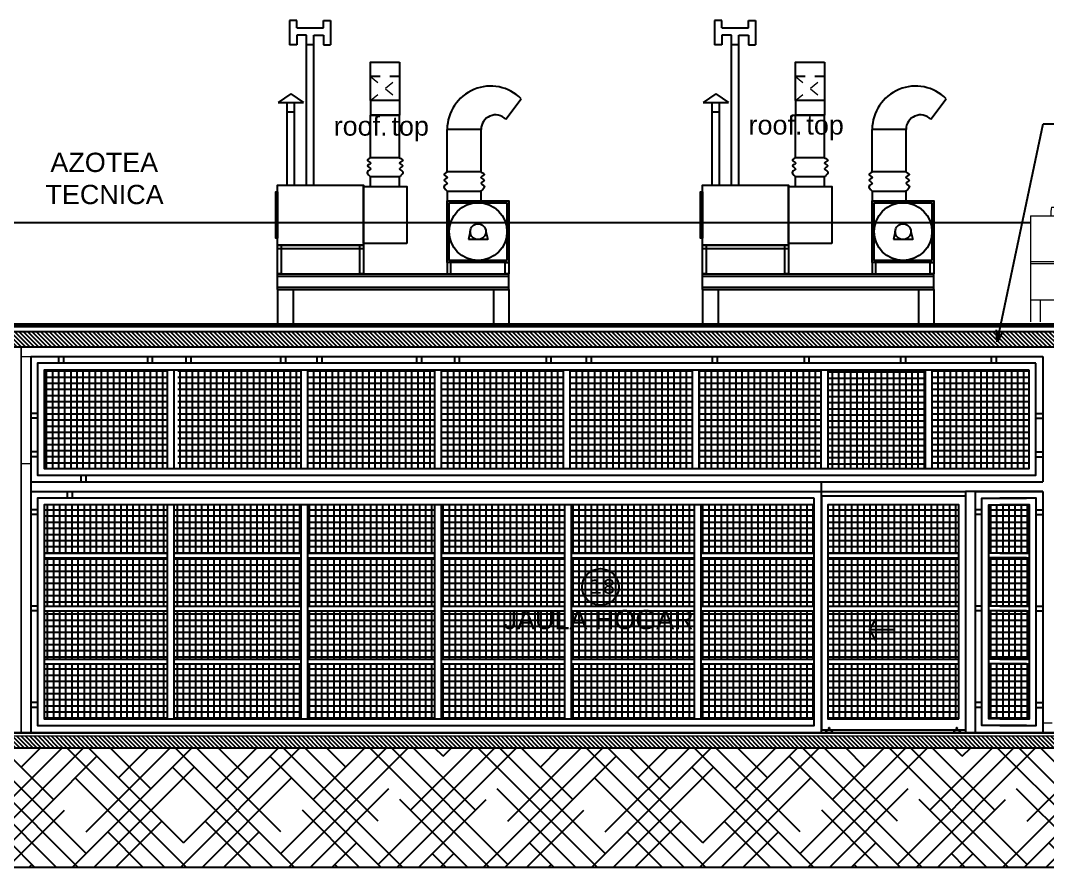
# Model space of a CAD drawing. Header units: metres. Extents: x 1166 to 1459, y -137 to 62.
# Drawn here: x 1265.47 to 1276.12, y -119.02 to -110.24 of the extents above; entities that cross this region are included whole.
import ezdxf

# ---------------------------------------------------------------- set-up
doc = ezdxf.new("R2010")
doc.units = ezdxf.units.M
doc.header["$LTSCALE"] = 0.508
doc.linetypes.add('HIDDEN', pattern=[0.375, 0.25, -0.125])
doc.linetypes.add('HIDDEN2', pattern=[0.1875, 0.125, -0.0625])
doc.layers.get('0').update_dxf_attribs({"color": 9})
for name, color, linetype in [('2-texto', 9, 'Continuous'), ('3-muros', 9, 'Continuous'), ('3-tabiques', 9, 'Continuous'), ('3-VISTA', 9, 'Continuous'), ('4-carpinterias', 9, 'Continuous'), ('7-equipamiento', 9, 'Continuous'), ('8-cotas-100', 9, 'Continuous'), ('9-Hatch', 9, 'Continuous'), ('a-aacond', 9, 'Continuous'), ('arq 0.09', 9, 'Continuous'), ('arq carpinterias', 9, 'Continuous'), ('arq gris 251', 9, 'Continuous'), ('Estructura', 9, 'HIDDEN2')]:
    doc.layers.add(name, color=color, linetype=linetype)
doc.styles.add('swiss', font='swissel.ttf')
doc.dimstyles.new('dim-100', dxfattribs={"dimtxt": 0.2, "dimasz": 0.12, "dimexe": 0.05, "dimexo": 0, "dimgap": 0.05, "dimtad": 1, "dimzin": 4, "dimtxsty": 'swiss', "dimblk": 'ARCHTICK', "dimcen": 0.5, "dimdle": 0.1, "dimclrd": 256, "dimclre": 252, "dimclrt": 256, "dimadec": 0, "dimazin": 0, "dimtfac": 1, "dimtix": 1, "dimtmove": 2, "dimatfit": 3, "dimldrblk": 'OPEN30', "dimfxl": 0.05, "dimtolj": 1, "dimtzin": 0, "dimarcsym": 0})
pattern_1 = [(0, (-2180.4599, -2415.981564), (0, 0.0635), []), (90, (-2180.4599, -2415.981564), (-0.0635, 0), [])]
pattern_2 = [(0, (-2180.1799, -2415.981564), (0, 0.0635), []), (90, (-2180.1799, -2415.981564), (-0.0635, 0), [])]
pattern_3 = [(0, (-2175.9099, -2415.981564), (0, 0.0635), []), (90, (-2175.9099, -2415.981564), (-0.0635, 0), [])]
pattern_4 = [(0, (-2179.1124, -2415.981564), (0, 0.0635), []), (90, (-2179.1124, -2415.981564), (-0.0635, 0), [])]
pattern_5 = [(0, (-2177.2974, -2415.981564), (0, 0.0635), []), (90, (-2177.2974, -2415.981564), (-0.0635, 0), [])]
pattern_6 = [(0, (-2176.007174, -2415.981564), (0, 0.0635), []), (90, (-2176.007174, -2415.981564), (-0.0635, 0), [])]
pattern_7 = [(0, (-2174.5624, -2415.981564), (0, 0.0635), []), (90, (-2174.5624, -2415.981564), (-0.0635, 0), [])]
pattern_8 = [(0, (-2173.2149, -2415.981564), (0, 0.0635), []), (90, (-2173.2149, -2415.981564), (-0.0635, 0), [])]

# ---------------------------------------------------------------- blocks, each defined once
blk = doc.blocks.new('A$C128B13FA')
at = {"linetype": 'Continuous', "lineweight": 0}
for p, q in [((0.218, 1.211), (1.077, 1.211)), ((2.466, 1.211), (3.325, 1.211)), ((0, 1.12), (1.295, 1.12)), ((0, 1.12), (0, 0.92)), ((1.295, 0.92), (1.295, 1.12)), ((2.248, 1.12), (3.543, 1.12)), ((2.248, 1.12), (2.248, 0.02)), ((3.543, 0.02), (3.543, 1.12)), ((0, 0.92), (0, 0.37)), ((1.295, 0.37), (1.295, 0.92)), ((0, 0.647), (1.295, 0.647)), ((2.248, 0.647), (3.543, 0.647)), ((0, 0.627), (1.295, 0.627)), ((2.248, 0.627), (3.543, 0.627)), ((0, 0.37), (0, 0.02)), ((1.295, 0.02), (1.295, 0.37)), ((0, 0.248), (1.295, 0.248)), ((0, 0.248), (0.1, 0.248)), ((0.1, 0.248), (0.1, 0.02)), ((1.195, 0.248), (1.195, 0.02)), ((2.248, 0.248), (3.543, 0.248)), ((2.248, 0.248), (2.348, 0.248)), ((2.348, 0.248), (2.348, 0.02)), ((3.443, 0.248), (3.443, 0.02)), ((0, 0), (0.1, 0)), ((1.195, 0), (1.295, 0)), ((2.248, 0), (2.348, 0)), ((3.443, 0), (3.543, 0))]:
    blk.add_line(p, q, dxfattribs=at)
for points in [[(0.563, 1.347), (0.563, 1.211), (0.732, 1.211), (0.732, 1.347)], [(2.811, 1.347), (2.811, 1.211), (2.98, 1.211), (2.98, 1.347)]]:
    blk.add_lwpolyline(points, close=True, dxfattribs=at)
for centre, start, end in [((0.647, 1.12), 168.0654, 180), ((0.647, 1.12), 0, 11.9346), ((2.895, 1.12), 168.0654, 180), ((2.895, 1.12), 0, 11.9346)]:
    blk.add_arc(centre, 0.438, start, end, dxfattribs=at)
blk = doc.blocks.new('_ARCHTICK')
at = {"color": 0, "linetype": 'ByBlock', "const_width": 0.15}
blk.add_lwpolyline([(-0.5, -0.5), (0.5, 0.5)], dxfattribs=at)
blk = doc.blocks.new('_Open30')
at = {"color": 0, "linetype": 'ByBlock', "lineweight": -2}
for p, q in [((-1, 0.268), (0, 0)), ((0, 0), (-1, -0.268)), ((0, 0), (-1, 0))]:
    blk.add_line(p, q, dxfattribs=at)

msp = doc.modelspace()

# ---------------------------------------------------------------- hatches: boundary and pattern name
at = {"layer": '9-Hatch'}
h = msp.add_hatch(dxfattribs=at)
h.set_pattern_fill('ANSI31', color=256, scale=0.01, angle=-90)
h.paths.add_polyline_path([(1295.824, -113.462), (1286.584, -113.462), (1286.584, -113.622), (1295.824, -113.622)])
h.paths.add_polyline_path([(1283.408, -113.462), (1258.774, -113.462), (1258.774, -113.622), (1283.408, -113.622)])
h = msp.add_hatch(dxfattribs=at)
h.set_pattern_fill('ANSI31', color=256, scale=0.01, angle=-90)
h.paths.add_polyline_path([(1296.024, -117.662), (1258.574, -117.662), (1258.574, -117.782), (1296.024, -117.782)])
h = msp.add_hatch(dxfattribs=at)
h.set_pattern_fill('HOUND', color=256, scale=0.1, angle=45)
h.set_pattern_definition([(45, (92.53986, -43.3334), (0.336759605, 0.561266008), [2.54, -1.27]), (135, (92.53986, -43.3334), (0.336759605, -0.561266008), [2.54, -1.27])])
h.paths.add_polyline_path([(1296.787, -119.023), (1296.787, -117.782), (1255.715, -117.782), (1255.715, -119.023)])
at = {"layer": 'arq gris 251'}
h = msp.add_hatch(dxfattribs=at)
h.set_pattern_fill('NET', color=256, scale=0.02, style=0)
h.set_pattern_definition([(0, (-454.03297, -135.207286), (0, 0.0635), []), (90, (-454.03297, -135.207286), (-0.0635, 0), [])])
h.paths.add_polyline_path([(1265.714, -113.862), (1266.991, -113.862), (1266.991, -114.882), (1265.714, -114.882)])
h = msp.add_hatch(dxfattribs=at)
h.set_pattern_fill('NET', color=256, scale=0.02, style=0)
h.set_pattern_definition([(0, (-452.64547, -135.207286), (0, 0.0635), []), (90, (-452.64547, -135.207286), (-0.0635, 0), [])])
h.paths.add_polyline_path([(1267.101, -113.862), (1268.379, -113.862), (1268.379, -114.882), (1267.101, -114.882)])
h = msp.add_hatch(dxfattribs=at)
h.set_pattern_fill('NET', color=256, scale=0.02, style=0)
h.set_pattern_definition([(0, (-451.25797, -135.207286), (0, 0.0635), []), (90, (-451.25797, -135.207286), (-0.0635, 0), [])])
h.paths.add_polyline_path([(1268.449, -113.862), (1269.766, -113.862), (1269.766, -114.882), (1268.449, -114.882)])
h = msp.add_hatch(dxfattribs=at)
h.set_pattern_fill('NET', color=256, scale=0.02, style=0)
h.set_pattern_definition([(0, (-449.87047, -135.207286), (0, 0.0635), []), (90, (-449.87047, -135.207286), (-0.0635, 0), [])])
h.paths.add_polyline_path([(1269.836, -113.862), (1271.101, -113.862), (1271.101, -114.882), (1269.836, -114.882)])
h = msp.add_hatch(dxfattribs=at)
h.set_pattern_fill('NET', color=256, scale=0.02, style=0)
h.set_pattern_definition([(0, (-448.53516, -135.207286), (0, 0.0635), []), (90, (-448.53516, -135.207286), (-0.0635, 0), [])])
h.paths.add_polyline_path([(1271.171, -113.862), (1272.437, -113.862), (1272.437, -114.882), (1271.171, -114.882)])
h = msp.add_hatch(dxfattribs=at)
h.set_pattern_fill('NET', color=256, scale=0.02, style=0)
h.set_pattern_definition([(0, (-447.19524, -135.207286), (0, 0.0635), []), (90, (-447.19524, -135.207286), (-0.0635, 0), [])])
h.paths.add_polyline_path([(1272.511, -113.862), (1273.777, -113.862), (1273.777, -114.882), (1272.511, -114.882)])
h = msp.add_hatch(dxfattribs=at)
h.set_pattern_fill('NET', color=256, scale=0.02, style=0)
h.set_pattern_definition([(0, (92.539863, -43.3334), (0, 0.0635), []), (90, (92.539863, -43.3334), (-0.0635, 0), [])])
h.paths.add_polyline_path([(1274.857, -113.862), (1273.847, -113.862), (1273.847, -114.882), (1274.857, -114.882)])
h = msp.add_hatch(dxfattribs=at)
h.set_pattern_fill('NET', color=256, scale=0.02, style=0)
h.set_pattern_definition([(0, (-444.77985, -135.207286), (0, 0.0635), []), (90, (-444.77985, -135.207286), (-0.0635, 0), [])])
h.paths.add_polyline_path([(1274.927, -113.862), (1275.934, -113.862), (1275.934, -114.882), (1274.927, -114.882)])
h = msp.add_hatch(dxfattribs=at)
h.set_pattern_fill('NET', color=256, scale=0.02, style=0)
h.set_pattern_definition(pattern_1)
h.paths.add_polyline_path([(1265.714, -115.762), (1265.714, -115.262), (1266.991, -115.262), (1266.991, -115.762)])
h = msp.add_hatch(dxfattribs=at)
h.set_pattern_fill('NET', color=256, scale=0.02, style=0)
h.set_pattern_definition(pattern_4)
h.paths.add_polyline_path([(1267.061, -115.762), (1267.061, -115.262), (1268.379, -115.262), (1268.379, -115.762)])
h = msp.add_hatch(dxfattribs=at)
h.set_pattern_fill('NET', color=256, scale=0.02, style=0)
h.set_pattern_definition(pattern_5)
h.paths.add_polyline_path([(1268.449, -115.762), (1268.449, -115.262), (1269.766, -115.262), (1269.766, -115.762)])
h = msp.add_hatch(dxfattribs=at)
h.set_pattern_fill('NET', color=256, scale=0.02, style=0)
h.set_pattern_definition(pattern_3)
h.paths.add_polyline_path([(1269.836, -115.762), (1269.836, -115.262), (1271.114, -115.262), (1271.114, -115.762)])
h = msp.add_hatch(dxfattribs=at)
h.set_pattern_fill('NET', color=256, scale=0.02, style=0)
h.set_pattern_definition(pattern_7)
h.paths.add_polyline_path([(1271.184, -115.762), (1271.184, -115.262), (1272.461, -115.262), (1272.461, -115.762)])
h = msp.add_hatch(dxfattribs=at)
h.set_pattern_fill('NET', color=256, scale=0.02, style=0)
h.set_pattern_definition(pattern_8)
h.paths.add_polyline_path([(1272.531, -115.762), (1272.531, -115.262), (1273.702, -115.262), (1273.702, -115.762)])
h = msp.add_hatch(dxfattribs=at)
h.set_pattern_fill('NET', color=256, scale=0.02, style=0)
h.set_pattern_definition(pattern_2)
h.paths.add_polyline_path([(1273.844, -115.762), (1273.844, -115.262), (1275.204, -115.262), (1275.204, -115.762)])
h = msp.add_hatch(dxfattribs=at)
h.set_pattern_fill('NET', color=256, scale=0.02, style=0)
h.set_pattern_definition(pattern_6)
h.paths.add_polyline_path([(1275.937, -115.762), (1275.937, -115.262), (1275.514, -115.262), (1275.514, -115.762)])
h = msp.add_hatch(dxfattribs=at)
h.set_pattern_fill('NET', color=256, scale=0.02, style=0)
h.set_pattern_definition(pattern_1)
h.paths.add_polyline_path([(1265.714, -116.312), (1265.714, -115.812), (1266.991, -115.812), (1266.991, -116.312)])
h = msp.add_hatch(dxfattribs=at)
h.set_pattern_fill('NET', color=256, scale=0.02, style=0)
h.set_pattern_definition(pattern_4)
h.paths.add_polyline_path([(1267.061, -116.312), (1267.061, -115.812), (1268.379, -115.812), (1268.379, -116.312)])
h = msp.add_hatch(dxfattribs=at)
h.set_pattern_fill('NET', color=256, scale=0.02, style=0)
h.set_pattern_definition(pattern_5)
h.paths.add_polyline_path([(1268.449, -116.312), (1268.449, -115.812), (1269.766, -115.812), (1269.766, -116.312)])
h = msp.add_hatch(dxfattribs=at)
h.set_pattern_fill('NET', color=256, scale=0.02, style=0)
h.set_pattern_definition(pattern_3)
h.paths.add_polyline_path([(1269.836, -116.312), (1269.836, -115.812), (1271.114, -115.812), (1271.114, -116.312)])
h = msp.add_hatch(dxfattribs=at)
h.set_pattern_fill('NET', color=256, scale=0.02, style=0)
h.set_pattern_definition(pattern_7)
h.paths.add_polyline_path([(1271.184, -116.312), (1271.184, -115.812), (1272.461, -115.812), (1272.461, -116.312)])
h = msp.add_hatch(dxfattribs=at)
h.set_pattern_fill('NET', color=256, scale=0.02, style=0)
h.set_pattern_definition(pattern_8)
h.paths.add_polyline_path([(1272.531, -116.312), (1272.531, -115.812), (1273.702, -115.812), (1273.702, -116.312)])
h = msp.add_hatch(dxfattribs=at)
h.set_pattern_fill('NET', color=256, scale=0.02, style=0)
h.set_pattern_definition(pattern_2)
h.paths.add_polyline_path([(1273.844, -116.312), (1273.844, -115.812), (1275.204, -115.812), (1275.204, -116.312)])
h = msp.add_hatch(dxfattribs=at)
h.set_pattern_fill('NET', color=256, scale=0.02, style=0)
h.set_pattern_definition(pattern_6)
h.paths.add_polyline_path([(1275.937, -116.312), (1275.937, -115.812), (1275.514, -115.812), (1275.514, -116.312)])
h = msp.add_hatch(dxfattribs=at)
h.set_pattern_fill('NET', color=256, scale=0.02, style=0)
h.set_pattern_definition(pattern_1)
h.paths.add_polyline_path([(1265.714, -116.862), (1265.714, -116.362), (1266.991, -116.362), (1266.991, -116.862)])
h = msp.add_hatch(dxfattribs=at)
h.set_pattern_fill('NET', color=256, scale=0.02, style=0)
h.set_pattern_definition(pattern_4)
h.paths.add_polyline_path([(1267.061, -116.862), (1267.061, -116.362), (1268.379, -116.362), (1268.379, -116.862)])
h = msp.add_hatch(dxfattribs=at)
h.set_pattern_fill('NET', color=256, scale=0.02, style=0)
h.set_pattern_definition(pattern_5)
h.paths.add_polyline_path([(1268.449, -116.862), (1268.449, -116.362), (1269.766, -116.362), (1269.766, -116.862)])
h = msp.add_hatch(dxfattribs=at)
h.set_pattern_fill('NET', color=256, scale=0.02, style=0)
h.set_pattern_definition(pattern_3)
h.paths.add_polyline_path([(1269.836, -116.862), (1269.836, -116.362), (1271.114, -116.362), (1271.114, -116.862)])
h = msp.add_hatch(dxfattribs=at)
h.set_pattern_fill('NET', color=256, scale=0.02, style=0)
h.set_pattern_definition(pattern_7)
h.paths.add_polyline_path([(1271.184, -116.862), (1271.184, -116.362), (1272.461, -116.362), (1272.461, -116.862)])
h = msp.add_hatch(dxfattribs=at)
h.set_pattern_fill('NET', color=256, scale=0.02, style=0)
h.set_pattern_definition(pattern_8)
h.paths.add_polyline_path([(1272.531, -116.862), (1272.531, -116.362), (1273.702, -116.362), (1273.702, -116.862)])
h = msp.add_hatch(dxfattribs=at)
h.set_pattern_fill('NET', color=256, scale=0.02, style=0)
h.set_pattern_definition(pattern_2)
h.paths.add_polyline_path([(1273.844, -116.862), (1273.844, -116.362), (1275.204, -116.362), (1275.204, -116.862)])
h = msp.add_hatch(dxfattribs=at)
h.set_pattern_fill('NET', color=256, scale=0.02, style=0)
h.set_pattern_definition(pattern_6)
h.paths.add_polyline_path([(1275.937, -116.862), (1275.937, -116.362), (1275.514, -116.362), (1275.514, -116.862)])
h = msp.add_hatch(dxfattribs=at)
h.set_pattern_fill('NET', color=256, scale=0.02, style=0)
h.set_pattern_definition(pattern_1)
h.paths.add_polyline_path([(1265.714, -117.482), (1265.714, -116.912), (1266.991, -116.912), (1266.991, -117.482)])
h = msp.add_hatch(dxfattribs=at)
h.set_pattern_fill('NET', color=256, scale=0.02, style=0)
h.set_pattern_definition(pattern_4)
h.paths.add_polyline_path([(1267.061, -117.482), (1267.061, -116.912), (1268.379, -116.912), (1268.379, -117.482)])
h = msp.add_hatch(dxfattribs=at)
h.set_pattern_fill('NET', color=256, scale=0.02, style=0)
h.set_pattern_definition(pattern_5)
h.paths.add_polyline_path([(1268.449, -117.482), (1268.449, -116.912), (1269.766, -116.912), (1269.766, -117.482)])
h = msp.add_hatch(dxfattribs=at)
h.set_pattern_fill('NET', color=256, scale=0.02, style=0)
h.set_pattern_definition(pattern_3)
h.paths.add_polyline_path([(1269.836, -117.482), (1269.836, -116.912), (1271.114, -116.912), (1271.114, -117.482)])
h = msp.add_hatch(dxfattribs=at)
h.set_pattern_fill('NET', color=256, scale=0.02, style=0)
h.set_pattern_definition(pattern_7)
h.paths.add_polyline_path([(1271.184, -117.482), (1271.184, -116.912), (1272.461, -116.912), (1272.461, -117.482)])
h = msp.add_hatch(dxfattribs=at)
h.set_pattern_fill('NET', color=256, scale=0.02, style=0)
h.set_pattern_definition(pattern_8)
h.paths.add_polyline_path([(1272.531, -117.482), (1272.531, -116.912), (1273.702, -116.912), (1273.702, -117.482)])
h = msp.add_hatch(dxfattribs=at)
h.set_pattern_fill('NET', color=256, scale=0.02, style=0)
h.set_pattern_definition(pattern_2)
h.paths.add_polyline_path([(1273.844, -117.482), (1273.844, -116.912), (1275.204, -116.912), (1275.204, -117.482)])
h = msp.add_hatch(dxfattribs=at)
h.set_pattern_fill('NET', color=256, scale=0.02, style=0)
h.set_pattern_definition(pattern_6)
h.paths.add_polyline_path([(1275.937, -117.482), (1275.937, -116.912), (1275.514, -116.912), (1275.514, -117.482)])

# ---------------------------------------------------------------- linework, layer by layer
at = {"layer": '2-texto'}
msp.add_circle((1271.485, -116.113), 0.19, dxfattribs=at)
at = {"layer": '3-muros', "linetype": 'Continuous', "lineweight": 0}
for p, q in [((1281.988, -117.622), (1258.775, -117.622)), ((1281.988, -117.632), (1258.775, -117.632))]:
    msp.add_line(p, q, dxfattribs=at)
at = {"layer": '3-muros'}
for points in [[(1268.173, -112.865), (1268.135, -112.865), (1268.135, -112.565), (1268.173, -112.565)], [(1269.025, -112.565), (1269.025, -112.603), (1268.135, -112.603), (1268.135, -112.565)], [(1269.025, -112.865), (1268.987, -112.865), (1268.987, -112.565), (1269.025, -112.565)], [(1272.583, -112.865), (1272.545, -112.865), (1272.545, -112.565), (1272.583, -112.565)], [(1273.435, -112.565), (1273.435, -112.603), (1272.545, -112.603), (1272.545, -112.565)], [(1273.435, -112.865), (1273.397, -112.865), (1273.397, -112.565), (1273.435, -112.565)], [(1269.895, -112.865), (1269.933, -112.865), (1269.933, -112.746), (1269.895, -112.746)], [(1270.535, -112.865), (1270.497, -112.865), (1270.497, -112.746), (1270.535, -112.746)], [(1274.305, -112.865), (1274.343, -112.865), (1274.343, -112.746), (1274.305, -112.746)], [(1274.945, -112.865), (1274.907, -112.865), (1274.907, -112.746), (1274.945, -112.746)], [(1255.715, -117.782), (1296.787, -117.782), (1296.787, -119.023), (1255.715, -119.023)]]:
    msp.add_lwpolyline(points, close=True, dxfattribs=at)
at = {"layer": '3-tabiques', "linetype": 'Continuous', "lineweight": 0}
for p, q in [((1265.474, -113.622), (1265.474, -117.622)), ((1265.574, -114.938), (1265.574, -117.622))]:
    msp.add_line(p, q, dxfattribs=at)
at = {"layer": '3-VISTA'}
for p, q in [((1260.459, -112.332), (1275.948, -112.332)), ((1268.135, -112.865), (1270.535, -112.865)), ((1268.135, -113.025), (1268.135, -112.865)), ((1268.135, -112.888), (1270.535, -112.888)), ((1270.535, -113.025), (1270.535, -112.865)), ((1272.545, -112.865), (1274.945, -112.865)), ((1272.545, -113.025), (1272.545, -112.865)), ((1272.545, -112.888), (1274.945, -112.888)), ((1274.945, -113.025), (1274.945, -112.865)), ((1268.135, -113.001), (1270.535, -113.001)), ((1268.135, -113.025), (1270.535, -113.025)), ((1268.135, -113.025), (1268.135, -113.382)), ((1268.295, -113.025), (1268.295, -113.382)), ((1270.375, -113.025), (1270.375, -113.382)), ((1270.535, -113.025), (1270.535, -113.382)), ((1272.545, -113.001), (1274.945, -113.001)), ((1272.545, -113.025), (1274.945, -113.025)), ((1272.545, -113.025), (1272.545, -113.382)), ((1272.705, -113.025), (1272.705, -113.382)), ((1274.785, -113.025), (1274.785, -113.382)), ((1274.945, -113.025), (1274.945, -113.382))]:
    msp.add_line(p, q, dxfattribs=at)
at = {"layer": '4-carpinterias', "lineweight": 0}
for p, q in [((1265.474, -113.622), (1281.988, -113.622)), ((1265.474, -117.622), (1265.474, -113.622)), ((1265.474, -113.722), (1276.074, -113.722)), ((1276.074, -115.022), (1276.074, -113.722)), ((1265.574, -114.932), (1265.574, -113.812)), ((1265.474, -114.832), (1265.574, -114.832)), ((1276.074, -117.622), (1276.074, -115.122)), ((1276.074, -117.522), (1276.174, -117.522))]:
    msp.add_line(p, q, dxfattribs=at)
at = {"layer": 'a-aacond'}
for p, q in [((1268.335, -110.236), (1268.26, -110.236)), ((1268.26, -110.236), (1268.26, -110.486)), ((1268.335, -110.311), (1268.335, -110.236)), ((1268.61, -110.311), (1268.61, -110.236)), ((1268.61, -110.236), (1268.685, -110.236)), ((1268.685, -110.236), (1268.685, -110.486)), ((1272.745, -110.236), (1272.67, -110.236)), ((1272.67, -110.236), (1272.67, -110.486)), ((1272.745, -110.311), (1272.745, -110.236)), ((1273.02, -110.311), (1273.02, -110.236)), ((1273.02, -110.236), (1273.095, -110.236)), ((1273.095, -110.236), (1273.095, -110.486)), ((1268.335, -110.311), (1268.61, -110.311)), ((1268.435, -110.386), (1268.335, -110.386)), ((1268.335, -110.386), (1268.335, -110.486)), ((1268.435, -110.486), (1268.435, -110.386)), ((1268.51, -110.486), (1268.51, -110.386)), ((1268.51, -110.486), (1268.51, -110.386)), ((1268.51, -110.386), (1268.61, -110.386)), ((1268.61, -110.386), (1268.61, -110.486)), ((1272.745, -110.311), (1273.02, -110.311)), ((1272.845, -110.386), (1272.745, -110.386)), ((1272.745, -110.386), (1272.745, -110.486)), ((1272.845, -110.486), (1272.845, -110.386)), ((1272.92, -110.486), (1272.92, -110.386)), ((1272.92, -110.486), (1272.92, -110.386)), ((1272.92, -110.386), (1273.02, -110.386)), ((1273.02, -110.386), (1273.02, -110.486)), ((1268.335, -110.486), (1268.26, -110.486)), ((1268.435, -111.943), (1268.435, -110.486)), ((1268.51, -110.486), (1268.435, -110.486)), ((1268.51, -111.943), (1268.51, -110.486)), ((1268.61, -110.486), (1268.685, -110.486)), ((1272.745, -110.486), (1272.67, -110.486)), ((1272.845, -111.943), (1272.845, -110.486)), ((1272.92, -110.486), (1272.845, -110.486)), ((1272.92, -111.943), (1272.92, -110.486)), ((1273.02, -110.486), (1273.095, -110.486)), ((1268.273, -110.995), (1268.142, -111.086)), ((1268.273, -110.995), (1268.404, -111.086)), ((1272.683, -110.995), (1272.552, -111.086)), ((1272.683, -110.995), (1272.814, -111.086)), ((1268.142, -111.086), (1268.31, -111.086)), ((1268.235, -111.186), (1268.235, -111.086)), ((1268.235, -111.086), (1268.404, -111.086)), ((1268.31, -111.186), (1268.31, -111.086)), ((1269.1, -111.066), (1269.1, -111.216)), ((1269.4, -111.066), (1269.4, -111.216)), ((1270.502, -111.259), (1270.664, -111.047)), ((1272.552, -111.086), (1272.72, -111.086)), ((1272.645, -111.186), (1272.645, -111.086)), ((1272.645, -111.086), (1272.814, -111.086)), ((1272.72, -111.186), (1272.72, -111.086)), ((1273.51, -111.066), (1273.51, -111.216)), ((1273.81, -111.066), (1273.81, -111.216)), ((1274.912, -111.259), (1275.074, -111.047)), ((1268.235, -111.943), (1268.235, -111.186)), ((1268.31, -111.186), (1268.235, -111.186)), ((1268.31, -111.943), (1268.31, -111.186)), ((1269.4, -111.216), (1269.1, -111.216)), ((1269.1, -111.216), (1269.4, -111.216)), ((1269.1, -111.659), (1269.1, -111.217)), ((1269.4, -111.659), (1269.4, -111.216)), ((1272.645, -111.943), (1272.645, -111.186)), ((1272.72, -111.186), (1272.645, -111.186)), ((1272.72, -111.943), (1272.72, -111.186)), ((1273.81, -111.216), (1273.51, -111.216)), ((1273.51, -111.216), (1273.81, -111.216)), ((1273.51, -111.659), (1273.51, -111.217)), ((1273.81, -111.659), (1273.81, -111.216)), ((1270.246, -111.365), (1269.895, -111.366)), ((1269.895, -111.808), (1269.895, -111.366)), ((1270.246, -111.808), (1270.246, -111.365)), ((1274.656, -111.365), (1274.305, -111.366)), ((1274.305, -111.808), (1274.305, -111.366)), ((1274.656, -111.808), (1274.656, -111.365)), ((1269.4, -111.659), (1269.1, -111.659)), ((1273.81, -111.659), (1273.51, -111.659)), ((1269.1, -111.959), (1269.1, -111.859)), ((1269.4, -111.859), (1269.1, -111.859)), ((1269.4, -111.959), (1269.4, -111.859)), ((1270.246, -111.806), (1269.895, -111.806)), ((1273.51, -111.959), (1273.51, -111.859)), ((1273.81, -111.859), (1273.51, -111.859)), ((1273.81, -111.959), (1273.81, -111.859)), ((1274.656, -111.806), (1274.305, -111.806)), ((1269.895, -112.006), (1270.245, -112.006)), ((1269.895, -112.006), (1269.895, -112.106)), ((1270.245, -112.006), (1270.245, -112.126)), ((1274.305, -112.006), (1274.655, -112.006)), ((1274.305, -112.006), (1274.305, -112.106)), ((1274.655, -112.006), (1274.655, -112.126)), ((1270.134, -112.426), (1270.115, -112.508)), ((1270.315, -112.508), (1270.115, -112.508)), ((1270.297, -112.426), (1270.315, -112.508)), ((1274.544, -112.426), (1274.525, -112.508)), ((1274.725, -112.508), (1274.525, -112.508)), ((1274.707, -112.426), (1274.725, -112.508))]:
    msp.add_line(p, q, dxfattribs=at)
at = {"layer": 'a-aacond', "linetype": 'HIDDEN', "lineweight": 13, "ltscale": 0.25}
for p, q in [((1269.1, -111.066), (1269.4, -110.816)), ((1269.1, -110.816), (1269.4, -111.066)), ((1273.51, -111.066), (1273.81, -110.816)), ((1273.51, -110.816), (1273.81, -111.066))]:
    msp.add_line(p, q, dxfattribs=at)
at = {"layer": 'a-aacond', "linetype": 'HIDDEN', "ltscale": 0.25}
for p, q in [((1269.4, -110.816), (1269.1, -110.816)), ((1273.81, -110.816), (1273.51, -110.816))]:
    msp.add_line(p, q, dxfattribs=at)
at = {"layer": 'a-aacond'}
for points in [[(1269.4, -110.666), (1269.4, -111.066), (1269.1, -111.066), (1269.1, -110.666)], [(1273.81, -110.666), (1273.81, -111.066), (1273.51, -111.066), (1273.51, -110.666)], [(1269.025, -112.565), (1268.135, -112.565), (1268.135, -111.943), (1269.025, -111.943)], [(1269.475, -112.549), (1269.025, -112.549), (1269.025, -111.959), (1269.475, -111.959)], [(1273.435, -112.565), (1272.545, -112.565), (1272.545, -111.943), (1273.435, -111.943)], [(1273.885, -112.549), (1273.435, -112.549), (1273.435, -111.959), (1273.885, -111.959)], [(1268.135, -112.494), (1268.115, -112.494), (1268.115, -112.014), (1268.135, -112.014)], [(1272.545, -112.494), (1272.525, -112.494), (1272.525, -112.014), (1272.545, -112.014)], [(1270.535, -112.746), (1269.895, -112.746), (1269.895, -112.106), (1270.535, -112.106)], [(1270.515, -112.726), (1269.915, -112.726), (1269.915, -112.126), (1270.515, -112.126)], [(1274.945, -112.746), (1274.305, -112.746), (1274.305, -112.106), (1274.945, -112.106)], [(1274.925, -112.726), (1274.325, -112.726), (1274.325, -112.126), (1274.925, -112.126)]]:
    msp.add_lwpolyline(points, close=True, dxfattribs=at)
for centre, radius in [((1270.215, -112.426), 0.3), ((1274.625, -112.426), 0.3), ((1270.215, -112.426), 0.0815), ((1274.625, -112.426), 0.0815)]:
    msp.add_circle(centre, radius, dxfattribs=at)
for centre, radius in [((1270.345, -111.366), 0.45), ((1274.755, -111.366), 0.45), ((1270.396, -111.365), 0.15), ((1274.806, -111.365), 0.15)]:
    msp.add_arc(centre, radius, 45, 180, dxfattribs=at)
for points in [[(1269.1, -111.659), (1269.068, -111.687), (1269.101, -111.714), (1269.067, -111.742), (1269.1, -111.774), (1269.067, -111.805), (1269.09, -111.848), (1269.101, -111.857)], [(1269.4, -111.659), (1269.433, -111.687), (1269.4, -111.714), (1269.433, -111.742), (1269.401, -111.774), (1269.434, -111.805), (1269.411, -111.848), (1269.4, -111.857)], [(1273.51, -111.659), (1273.478, -111.687), (1273.511, -111.714), (1273.477, -111.742), (1273.509, -111.774), (1273.477, -111.805), (1273.499, -111.848), (1273.511, -111.857)], [(1273.81, -111.659), (1273.843, -111.687), (1273.81, -111.714), (1273.843, -111.742), (1273.811, -111.774), (1273.844, -111.805), (1273.821, -111.848), (1273.81, -111.857)], [(1269.895, -111.808), (1269.863, -111.836), (1269.895, -111.863), (1269.862, -111.891), (1269.894, -111.923), (1269.862, -111.954), (1269.884, -111.997), (1269.895, -112.006)], [(1270.246, -111.808), (1270.278, -111.836), (1270.245, -111.863), (1270.279, -111.891), (1270.246, -111.923), (1270.279, -111.954), (1270.256, -111.997), (1270.245, -112.006)], [(1274.305, -111.808), (1274.273, -111.836), (1274.305, -111.863), (1274.272, -111.891), (1274.304, -111.923), (1274.272, -111.954), (1274.294, -111.997), (1274.305, -112.006)], [(1274.656, -111.808), (1274.688, -111.836), (1274.655, -111.863), (1274.688, -111.891), (1274.656, -111.923), (1274.689, -111.954), (1274.666, -111.997), (1274.655, -112.006)]]:
    msp.add_spline(points, degree=3, dxfattribs=at)
at = {"layer": 'arq 0.09'}
for p, q in [((1265.866, -113.792), (1265.866, -113.722)), ((1265.916, -113.792), (1265.916, -113.722)), ((1266.788, -113.792), (1266.788, -113.722)), ((1266.838, -113.792), (1266.838, -113.722)), ((1267.188, -113.792), (1267.188, -113.722)), ((1267.238, -113.792), (1267.238, -113.722)), ((1268.169, -113.792), (1268.169, -113.722)), ((1268.219, -113.792), (1268.219, -113.722)), ((1268.547, -113.792), (1268.547, -113.722)), ((1268.597, -113.792), (1268.597, -113.722)), ((1269.58, -113.792), (1269.58, -113.722)), ((1269.63, -113.792), (1269.63, -113.722)), ((1269.974, -113.792), (1269.974, -113.722)), ((1270.024, -113.792), (1270.024, -113.722)), ((1270.925, -113.792), (1270.925, -113.722)), ((1270.975, -113.792), (1270.975, -113.722)), ((1271.341, -113.792), (1271.341, -113.722)), ((1271.391, -113.792), (1271.391, -113.722)), ((1272.649, -113.792), (1272.649, -113.722)), ((1272.699, -113.792), (1272.699, -113.722)), ((1273.601, -113.792), (1273.601, -113.722)), ((1273.651, -113.792), (1273.651, -113.722)), ((1274.603, -113.792), (1274.603, -113.722)), ((1274.653, -113.792), (1274.653, -113.722)), ((1275.544, -113.792), (1275.544, -113.722)), ((1275.594, -113.792), (1275.594, -113.722)), ((1266.991, -114.882), (1266.991, -113.862)), ((1267.061, -114.882), (1267.061, -113.862)), ((1268.379, -114.882), (1268.379, -113.862)), ((1268.449, -114.882), (1268.449, -113.862)), ((1269.766, -114.882), (1269.766, -113.862)), ((1269.836, -114.882), (1269.836, -113.862)), ((1271.101, -114.882), (1271.101, -113.862)), ((1271.171, -114.882), (1271.171, -113.862)), ((1272.441, -114.882), (1272.441, -113.862)), ((1272.511, -114.882), (1272.511, -113.862)), ((1273.777, -114.882), (1273.777, -113.862)), ((1273.847, -114.882), (1273.847, -113.862)), ((1274.857, -114.882), (1274.857, -113.862)), ((1274.927, -114.882), (1274.927, -113.862)), ((1265.644, -114.312), (1265.574, -114.312)), ((1276.004, -114.312), (1276.074, -114.312)), ((1265.644, -114.362), (1265.574, -114.362)), ((1276.004, -114.362), (1276.074, -114.362)), ((1265.644, -114.712), (1265.574, -114.712)), ((1265.644, -114.762), (1265.574, -114.762)), ((1276.004, -114.712), (1276.074, -114.712)), ((1276.004, -114.762), (1276.074, -114.762)), ((1266.094, -114.952), (1266.094, -115.022)), ((1266.144, -114.952), (1266.144, -115.022)), ((1265.956, -115.192), (1265.956, -115.122)), ((1266.006, -115.192), (1266.006, -115.122)), ((1266.991, -117.473), (1266.991, -115.262)), ((1267.061, -117.473), (1267.061, -115.262)), ((1268.379, -117.473), (1268.379, -115.262)), ((1268.449, -117.473), (1268.449, -115.262)), ((1269.766, -117.473), (1269.766, -115.262)), ((1269.766, -117.473), (1269.766, -115.262)), ((1269.836, -117.473), (1269.836, -115.262)), ((1269.836, -117.473), (1269.836, -115.262)), ((1271.114, -117.473), (1271.114, -115.262)), ((1271.114, -117.473), (1271.114, -115.262)), ((1271.184, -117.473), (1271.184, -115.262)), ((1271.184, -117.473), (1271.184, -115.262)), ((1272.461, -117.473), (1272.461, -115.262)), ((1272.461, -117.473), (1272.461, -115.262)), ((1272.531, -117.473), (1272.531, -115.262)), ((1272.531, -117.473), (1272.531, -115.262)), ((1265.644, -115.312), (1265.574, -115.312)), ((1265.644, -115.362), (1265.574, -115.362)), ((1275.444, -115.312), (1275.374, -115.312)), ((1275.444, -115.312), (1275.374, -115.312)), ((1275.444, -115.362), (1275.374, -115.362)), ((1275.444, -115.362), (1275.374, -115.362)), ((1276.007, -115.312), (1276.077, -115.312)), ((1276.007, -115.312), (1276.077, -115.312)), ((1276.007, -115.362), (1276.077, -115.362)), ((1276.007, -115.362), (1276.077, -115.362)), ((1265.714, -115.762), (1266.991, -115.762)), ((1265.714, -115.812), (1266.991, -115.812)), ((1267.061, -115.762), (1268.379, -115.762)), ((1267.061, -115.812), (1268.379, -115.812)), ((1268.449, -115.762), (1269.766, -115.762)), ((1268.449, -115.812), (1269.766, -115.812)), ((1269.836, -115.762), (1271.114, -115.762)), ((1269.836, -115.812), (1271.114, -115.812)), ((1271.184, -115.762), (1272.461, -115.762)), ((1271.184, -115.812), (1272.461, -115.812)), ((1272.531, -115.762), (1273.702, -115.762)), ((1272.531, -115.812), (1273.702, -115.812)), ((1273.844, -115.762), (1275.204, -115.762)), ((1273.844, -115.812), (1275.204, -115.812)), ((1275.907, -115.762), (1275.514, -115.762)), ((1275.907, -115.812), (1275.514, -115.812)), ((1275.631, -115.762), (1275.937, -115.762)), ((1275.631, -115.812), (1275.937, -115.812)), ((1265.644, -116.312), (1265.574, -116.312)), ((1265.644, -116.362), (1265.574, -116.362)), ((1265.714, -116.312), (1266.991, -116.312)), ((1265.714, -116.362), (1266.991, -116.362)), ((1267.061, -116.312), (1268.379, -116.312)), ((1267.061, -116.362), (1268.379, -116.362)), ((1268.449, -116.312), (1269.766, -116.312)), ((1268.449, -116.362), (1269.766, -116.362)), ((1269.836, -116.312), (1271.114, -116.312)), ((1269.836, -116.362), (1271.114, -116.362)), ((1271.184, -116.312), (1272.461, -116.312)), ((1271.184, -116.362), (1272.461, -116.362)), ((1272.531, -116.312), (1273.702, -116.312)), ((1272.531, -116.362), (1273.702, -116.362)), ((1273.844, -116.312), (1275.204, -116.312)), ((1273.844, -116.362), (1275.204, -116.362)), ((1275.444, -116.312), (1275.374, -116.312)), ((1275.444, -116.312), (1275.374, -116.312)), ((1275.444, -116.362), (1275.374, -116.362)), ((1275.444, -116.362), (1275.374, -116.362)), ((1275.907, -116.312), (1275.514, -116.312)), ((1275.907, -116.362), (1275.514, -116.362)), ((1275.631, -116.312), (1275.937, -116.312)), ((1275.631, -116.362), (1275.937, -116.362)), ((1276.007, -116.312), (1276.077, -116.312)), ((1276.007, -116.312), (1276.077, -116.312)), ((1276.007, -116.362), (1276.077, -116.362)), ((1276.007, -116.362), (1276.077, -116.362)), ((1265.714, -116.862), (1266.991, -116.862)), ((1267.061, -116.862), (1268.379, -116.862)), ((1268.449, -116.862), (1269.766, -116.862)), ((1269.836, -116.862), (1271.114, -116.862)), ((1271.184, -116.862), (1272.461, -116.862)), ((1272.531, -116.862), (1273.702, -116.862)), ((1273.844, -116.862), (1275.204, -116.862)), ((1275.907, -116.862), (1275.514, -116.862)), ((1275.631, -116.862), (1275.937, -116.862)), ((1265.714, -116.912), (1266.991, -116.912)), ((1267.061, -116.912), (1268.379, -116.912)), ((1268.449, -116.912), (1269.766, -116.912)), ((1269.836, -116.912), (1271.114, -116.912)), ((1271.184, -116.912), (1272.461, -116.912)), ((1272.531, -116.912), (1273.702, -116.912)), ((1273.844, -116.912), (1275.204, -116.912)), ((1275.907, -116.912), (1275.514, -116.912)), ((1275.631, -116.912), (1275.937, -116.912)), ((1265.644, -117.312), (1265.574, -117.312)), ((1275.444, -117.312), (1275.374, -117.312)), ((1275.444, -117.312), (1275.374, -117.312)), ((1276.007, -117.312), (1276.077, -117.312)), ((1276.007, -117.312), (1276.077, -117.312)), ((1265.644, -117.362), (1265.574, -117.362)), ((1275.444, -117.362), (1275.374, -117.362)), ((1275.444, -117.362), (1275.374, -117.362)), ((1276.007, -117.362), (1276.077, -117.362)), ((1276.007, -117.362), (1276.077, -117.362))]:
    msp.add_line(p, q, dxfattribs=at)
for points in [[(1276.004, -113.792), (1265.644, -113.792), (1265.644, -114.952), (1276.004, -114.952)], [(1275.934, -113.862), (1265.714, -113.862), (1265.714, -114.882), (1275.934, -114.882)], [(1273.702, -115.192), (1265.644, -115.192), (1265.644, -117.552), (1273.702, -117.552)], [(1275.204, -117.482), (1275.204, -115.262), (1273.844, -115.262), (1273.844, -117.482)]]:
    msp.add_lwpolyline(points, close=True, dxfattribs=at)
for points in [[(1275.274, -115.172), (1273.78, -115.172), (1273.78, -117.596), (1275.274, -117.596)], [(1273.702, -115.262), (1265.714, -115.262), (1265.714, -117.482), (1273.702, -117.482)], [(1275.907, -117.552), (1275.444, -117.552), (1275.444, -115.192), (1275.907, -115.192)], [(1275.907, -117.482), (1275.514, -117.482), (1275.514, -115.262), (1275.907, -115.262)], [(1275.631, -117.552), (1276.007, -117.552), (1276.007, -115.192), (1275.631, -115.192)], [(1275.631, -117.482), (1275.937, -117.482), (1275.937, -115.262), (1275.631, -115.262)]]:
    msp.add_lwpolyline(points, dxfattribs=at)
for centre in [(1273.857, -117.577), (1275.184, -117.577)]:
    msp.add_circle(centre, 0.005, dxfattribs=at)
for centre in [(1273.857, -117.577), (1275.184, -117.577)]:
    msp.add_arc(centre, 0.045, 205.5288, 334.4712, dxfattribs=at)
at = {"layer": 'arq carpinterias'}
for p, q in [((1265.574, -113.722), (1265.574, -117.622)), ((1265.574, -113.722), (1276.074, -113.722)), ((1276.074, -113.722), (1276.074, -115.022)), ((1265.574, -115.022), (1276.074, -115.022)), ((1273.774, -115.022), (1273.774, -117.622)), ((1265.574, -115.122), (1275.274, -115.122)), ((1276.074, -115.122), (1275.274, -115.122)), ((1275.274, -115.122), (1275.274, -117.622)), ((1275.374, -115.122), (1275.374, -117.622)), ((1275.374, -115.122), (1275.374, -117.622)), ((1276.074, -115.122), (1276.074, -117.622)), ((1274.277, -116.559), (1274.347, -116.439)), ((1274.537, -116.559), (1274.277, -116.559)), ((1274.277, -116.559), (1274.347, -116.68))]:
    msp.add_line(p, q, dxfattribs=at)
msp.add_lwpolyline([(1275.374, -115.122), (1276.074, -115.122)], dxfattribs=at)
at = {"layer": 'Estructura', "linetype": 'Continuous'}
for p, q in [((1258.774, -113.382), (1281.988, -113.382)), ((1258.774, -113.4), (1281.988, -113.4)), ((1258.774, -113.412), (1281.988, -113.412)), ((1258.774, -113.462), (1283.408, -113.462)), ((1258.774, -113.622), (1283.408, -113.622))]:
    msp.add_line(p, q, dxfattribs=at)
at = {"layer": 'Estructura', "linetype": 'Continuous', "lineweight": 0}
msp.add_line((1296.024, -117.662), (1258.574, -117.662), dxfattribs=at)

# ---------------------------------------------------------------- block references
at = {"layer": '7-equipamiento'}
msp.add_blockref('A$C128B13FA', (1275.948, -113.382), dxfattribs=at)

# ---------------------------------------------------------------- texts
at = {"layer": '2-texto', "style": 'swiss'}
for s, insert, char_height, width, attachment_point in [('\\pi-0.6,l0.8,t0.8;{\\fArial|b0|i0|c0|p34;roof.^Itop}', (1268.517, -111.23), 0.2, 2.2541, 1), ('\\pi-0.6,l0.8,t0.8;{\\fArial|b0|i0|c0|p34;roof.^Itop}', (1272.822, -111.219), 0.2, 2.2541, 1), ('\\pi0.62553;{\\fArial|b0|i0|c0|p34;AZOTEA \\P\\pi0.57451;TECNICA}', (1265.152, -111.607), 0.2, 2.36921, 1), ('{\\fVerdana|b0|i0|c0|p34;18}', (1271.377, -116.185), 0.15, 0.29475, 7), ('\\pi0.20425;{\\fArial|b0|i0|c0|p34;JAULA HOGAR}', (1270.276, -116.351), 0.2, 2.36921, 1)]:
    msp.add_mtext(s, dxfattribs=dict(at, insert=insert, char_height=char_height, width=width, attachment_point=attachment_point))

# ---------------------------------------------------------------- leaders
at = {"layer": '8-cotas-100', "annotation_type": 0, "has_hookline": 1, "hookline_direction": 0}
msp.add_leader([(1275.603, -113.569), (1276.08, -111.307), (1276.2, -111.307)], dimstyle='dim-100', override={"dimgap": 0.05, "dimtad": 0, "dimarcsym": 1}, dxfattribs=at)

doc.saveas('drawing.dxf')
